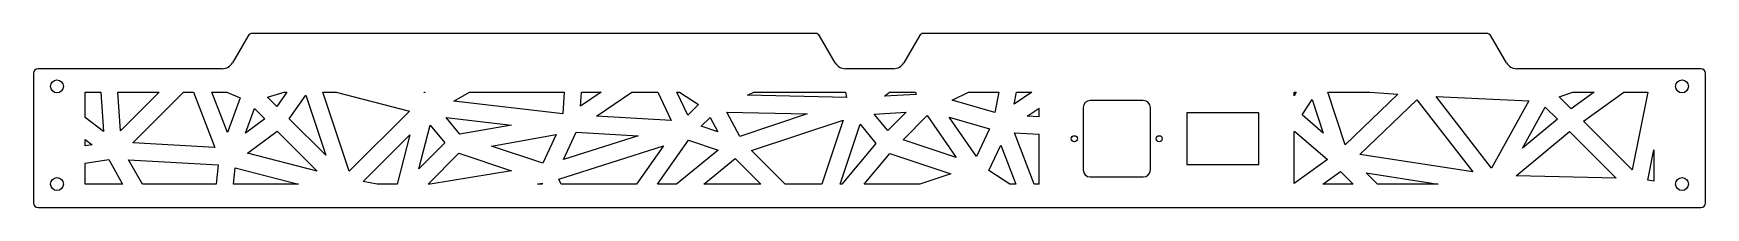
# Model space of a CAD drawing. Header units: millimetres. Extents: x -355 to 355, y -37 to 37.
import ezdxf

# ---------------------------------------------------------------- set-up
doc = ezdxf.new("R2010")
doc.units = ezdxf.units.MM

msp = doc.modelspace()

# ---------------------------------------------------------------- linework, layer by layer
at = {"color": 7, "linetype": 'Continuous', "lineweight": 25}
for p, q in [((-263.83, 36), (-270.47, 24.5)), ((-22.9, 37), (-262.1, 37)), ((-14.53, 24.5), (-21.17, 36)), ((21.17, 36), (14.53, 24.5)), ((262.1, 37), (22.9, 37)), ((270.47, 24.5), (263.83, 36)), ((-274.8, 22), (-353, 22)), ((10.2, 22), (-10.2, 22)), ((353, 22), (274.8, 22)), ((-355, 20), (-355, -35)), ((355, -35), (355, 20)), ((-333, 12), (-326.43, 12)), ((-333, 1.26), (-333, 12)), ((-326.43, 12), (-325.32, -4.72)), ((-319.1, 12), (-301.68, 12)), ((-318.01, -4.33), (-319.1, 12)), ((-301.68, 12), (-318.01, -4.33)), ((-312.78, -9.44), (-291.34, 12)), ((-291.34, 12), (-287.03, 12)), ((-287.03, 12), (-278, -11.49)), ((-279.19, 12), (-272.94, 12)), ((-272.62, -5.09), (-279.19, 12)), ((-272.94, 12), (-267.2, 9.63)), ((-267.2, 9.63), (-272.62, -5.09)), ((-255.6, 9.9), (-248.48, 12)), ((-251.63, 5.93), (-255.6, 9.9)), ((-247.43, 12), (-251.63, 5.93)), ((-248.48, 12), (-247.43, 12)), ((-246.37, 0.67), (-239.41, 10.72)), ((-239.41, 10.72), (-230.91, -14.79)), ((-232.13, 12), (-226.43, 12)), ((-220.94, -21.56), (-232.13, 12)), ((-226.43, 12), (-195.37, 4.01)), ((-189.12, 12), (-188.78, 12)), ((-188.91, 11.79), (-189.12, 12)), ((-188.78, 12), (-188.91, 11.79)), ((-176.54, 8.28), (-169.85, 12)), ((-130.21, 2.89), (-176.54, 8.28)), ((-169.85, 12), (-129.6, 12)), ((-129.6, 12), (-130.21, 2.89)), ((-113.93, 12), (-122.67, 6.06)), ((-122.67, 6.06), (-122.27, 12)), ((-122.27, 12), (-113.93, 12)), ((-115.87, 1.84), (-100.92, 12)), ((-100.92, 12), (-89.88, 12)), ((-89.88, 12), (-84.19, -0.03)), ((-81.79, 12), (-80.67, 12)), ((-77.15, 2.22), (-81.79, 12)), ((-80.67, 12), (-72.59, 6.78)), ((-51.76, 10.7), (-49.1, 12)), ((-9.79, 9.72), (-51.76, 10.7)), ((-49.1, 12), (-10.21, 12)), ((-10.21, 12), (-9.79, 9.72)), ((6.34, 10.31), (8.55, 12)), ((19.88, 11.11), (6.34, 10.31)), ((8.55, 12), (19.56, 12)), ((19.56, 12), (19.88, 11.11)), ((35.12, 8.64), (41.98, 12)), ((53.26, 3.43), (35.12, 8.64)), ((41.98, 12), (54.97, 12)), ((54.97, 12), (53.26, 3.43)), ((68.95, 12), (61.41, 6.87)), ((61.41, 6.87), (62.43, 12)), ((62.43, 12), (68.95, 12)), ((116.25, 8.5), (93.75, 8.5)), ((181.17, 12), (180.25, 10.55)), ((180.25, 12), (181.17, 12)), ((180.25, 10.55), (180.25, 12)), ((183.72, 2.37), (187.9, 8.94)), ((187.9, 8.94), (192.68, -5.39)), ((194.59, 12), (212.49, 12)), ((202.01, -10.27), (194.59, 12)), ((224.39, 11.13), (202.01, -10.27)), ((208.25, -14.42), (232.46, 8.73)), ((212.49, 12), (224.39, 11.13)), ((232.46, 8.73), (256.15, -21.87)), ((240.61, 10.15), (280.03, 8.3)), ((264.16, -20.27), (240.61, 10.15)), ((280.03, 8.3), (264.16, -20.27)), ((292.86, 10.08), (298.63, 12)), ((297.92, 5.02), (292.86, 10.08)), ((307.69, 12), (297.92, 5.02)), ((298.63, 12), (307.69, 12)), ((303.16, -0.22), (320.27, 12)), ((320.27, 12), (330.43, 12)), ((330.43, 12), (323.85, -20.91)), ((-325.32, -4.72), (-333, 1.26)), ((-264.92, -5.34), (-261.09, 5.05)), ((-256.72, 0.67), (-264.92, -5.34)), ((-261.09, 5.05), (-256.72, 0.67)), ((-230.91, -14.79), (-246.37, 0.67)), ((-195.37, 4.01), (-220.94, -21.56)), ((-179.7, 1.28), (-152.08, -1.93)), ((-173.92, -5.78), (-179.7, 1.28)), ((-84.19, -0.03), (-115.87, 1.84)), ((-72.59, 6.78), (-77.15, 2.22)), ((-71.47, -2.44), (-67.7, 1.33)), ((-67.7, 1.33), (-64.4, -4.8)), ((-60.61, 3.59), (-26.44, 2.79)), ((-55.04, -6.74), (-60.61, 3.59)), ((-26.44, 2.79), (-55.04, -6.74)), ((-50.04, -12.78), (-11.15, 0.18)), ((-11.15, 0.18), (-20.21, -27)), ((2, 2.73), (15.6, 3.53)), ((7.76, -4.31), (2, 2.73)), ((15.6, 3.53), (7.76, -4.31)), ((14.26, -8.16), (24.48, 2.06)), ((24.48, 2.06), (36.79, -15.67)), ((33.85, 1.39), (50.94, -3.52)), ((45.44, -15.3), (33.85, 1.39)), ((67.01, 1.84), (72, 5.23)), ((72, 1.54), (67.01, 1.84)), ((72, 1.54), (72, 5.23)), ((90.75, 5.5), (90.75, -21)), ((119.25, -21), (119.25, 5.5)), ((165.25, 3.25), (134.75, 3.25)), ((134.75, 3.25), (134.75, -18.75)), ((165.25, -18.75), (165.25, 3.25)), ((192.68, -5.39), (183.72, 2.37)), ((277.27, -11.74), (286.94, 5.66)), ((292.09, 0.5), (277.27, -11.74)), ((286.94, 5.66), (292.09, 0.5)), ((-264.16, -13.85), (-251.48, -4.56)), ((-251.48, -4.56), (-234.59, -21.46)), ((-214.99, -25.95), (-195.16, -6.12)), ((-195.16, -6.12), (-200.58, -27)), ((-191.34, -20.53), (-186.52, -1.93)), ((-186.52, -1.93), (-180.32, -9.51)), ((-152.08, -1.93), (-173.92, -5.78)), ((-160.55, -10.85), (-133.1, -6.01)), ((-133.1, -6.01), (-138.75, -18.11)), ((-129.98, -16.61), (-124.55, -4.98)), ((-98.19, -6.53), (-129.98, -16.61)), ((-124.55, -4.98), (-98.19, -6.53)), ((-64.4, -4.8), (-71.47, -2.44)), ((-12.5, -27), (-4, -1.49)), ((-4, -1.49), (2.74, -9.73)), ((50.94, -3.52), (45.44, -15.3)), ((69.91, -27), (61.52, -5.17)), ((61.52, -5.17), (72, -5.78)), ((72, -27), (72, -5.78)), ((180.25, -4.97), (180.45, -4.47)), ((180.25, -26.78), (180.25, -4.97)), ((180.45, -4.47), (194.46, -16.62)), ((274.56, -23.47), (297.29, -4.69)), ((297.29, -4.69), (317.06, -24.46)), ((323.85, -20.91), (303.16, -0.22)), ((-333, -8.01), (-330.04, -10.32)), ((-333, -10.79), (-333, -8.01)), ((-330.04, -10.32), (-333, -10.79)), ((-278, -11.49), (-312.78, -9.44)), ((-234.59, -21.46), (-264.16, -13.85)), ((-180.32, -9.51), (-191.34, -20.53)), ((-187.46, -27), (-174.41, -13.94)), ((-174.41, -13.94), (-152.06, -21.39)), ((-138.75, -18.11), (-160.55, -10.85)), ((-131.87, -24.88), (-87.51, -10.82)), ((-87.51, -10.82), (-98.96, -27)), ((-90, -27), (-76.82, -8.37)), ((-64.26, -12.56), (-81.91, -27)), ((-76.82, -8.37), (-64.26, -12.56)), ((-35.82, -27), (-50.04, -12.78)), ((2.74, -9.73), (-11.77, -27)), ((-2.22, -27), (8.69, -14.01)), ((8.69, -14.01), (34.5, -22.61)), ((36.79, -15.67), (14.26, -8.16)), ((50.72, -21.27), (55.74, -10.53)), ((55.74, -10.53), (62.08, -27)), ((330.42, -25.38), (333, -12.47)), ((333, -12.47), (333, -25.83)), ((-333, -18.19), (-323.05, -16.62)), ((-333, -27), (-333, -18.19)), ((-323.05, -16.62), (-317.15, -27)), ((-314.62, -16.66), (-276.57, -18.9)), ((-308.74, -27), (-314.62, -16.66)), ((-276.57, -18.9), (-277.4, -27)), ((-270.05, -27), (-269.34, -20.07)), ((-269.34, -20.07), (-242.4, -27)), ((-70.36, -27), (-57.05, -16.11)), ((-57.05, -16.11), (-46.16, -27)), ((59.57, -27), (50.72, -21.27)), ((134.75, -18.75), (165.25, -18.75)), ((194.46, -16.62), (180.25, -26.78)), ((256.15, -21.87), (208.25, -14.42)), ((-317.15, -27), (-333, -27)), ((-333, -27), (-333, -27)), ((-277.4, -27), (-308.74, -27)), ((-242.4, -27), (-270.05, -27)), ((-209.03, -27), (-214.99, -25.95)), ((-200.58, -27), (-209.03, -27)), ((-186.52, -27), (-187.46, -27)), ((-152.06, -21.39), (-186.52, -27)), ((-140.99, -27), (-139.05, -26.68)), ((-138.92, -27), (-140.99, -27)), ((-139.05, -26.68), (-138.92, -27)), ((-130.96, -27), (-131.87, -24.88)), ((-98.96, -27), (-130.96, -27)), ((-81.91, -27), (-90, -27)), ((-46.16, -27), (-70.36, -27)), ((-20.21, -27), (-35.82, -27)), ((-11.77, -27), (-12.5, -27)), ((21.34, -27), (-2.22, -27)), ((34.5, -22.61), (21.34, -27)), ((62.08, -27), (59.57, -27)), ((72, -27), (69.91, -27)), ((93.75, -24), (116.25, -24)), ((192.52, -27), (199.97, -21.68)), ((205.3, -27), (192.52, -27)), ((199.97, -21.68), (205.3, -27)), ((215.64, -27), (210.88, -22.24)), ((210.88, -22.24), (241.5, -27)), ((241.5, -27), (215.64, -27)), ((317.06, -24.46), (274.56, -23.47)), ((333, -25.83), (330.42, -25.38)), ((-353, -37), (353, -37))]:
    msp.add_line(p, q, dxfattribs=at)
for centre, radius in [((-345, 14.5), 2.75), ((345, 14.5), 2.75), ((87, -7.75), 1.3), ((123, -7.75), 1.3), ((-345, -27), 2.75), ((345, -27), 2.75)]:
    msp.add_circle(centre, radius, dxfattribs=at)
for centre, radius, start, end in [((-262.1, 35), 2, 90, 150), ((-22.9, 35), 2, 30, 90), ((22.9, 35), 2, 90, 150), ((262.1, 35), 2, 30, 90), ((-353, 20), 2, 90, 180), ((-274.8, 27), 5, 270, 330), ((-10.2, 27), 5, 210, 270), ((10.2, 27), 5, 270, 330), ((274.8, 27), 5, 210, 270), ((353, 20), 2, 0, 90), ((93.75, 5.5), 3, 90, 180), ((116.25, 5.5), 3, 0, 90), ((93.75, -21), 3, 180, 270), ((116.25, -21), 3, 270, 0), ((-353, -35), 2, 180, 270), ((353, -35), 2, 270, 0)]:
    msp.add_arc(centre, radius, start, end, dxfattribs=at)

doc.saveas('drawing.dxf')
